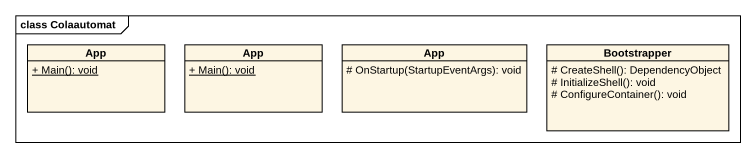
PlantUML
@startuml
mainframe class Colaautomat
hide circle
hide empty members
skinparam classAttributeIconSize 0
class App {
  {static} + Main(): void
}
class "App" as App_2 {
  {static} + Main(): void
}
class "App" as App_3 {
  # OnStartup(StartupEventArgs): void
}
class Bootstrapper {
  # CreateShell(): DependencyObject
  # InitializeShell(): void
  # ConfigureContainer(): void
}
@enduml
